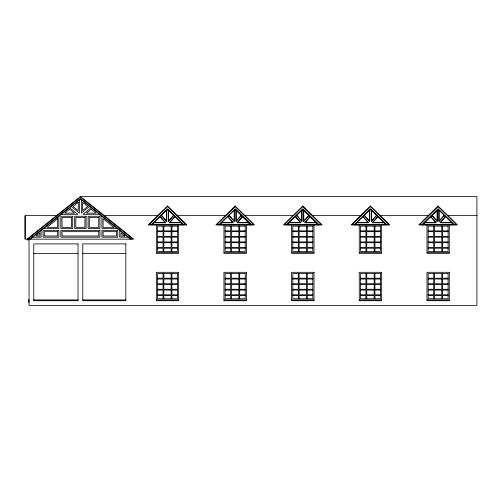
<?xml version="1.0" encoding="UTF-8"?>
<svg xmlns="http://www.w3.org/2000/svg" width="502" height="502" viewBox="0 0 502 502"><rect width="100%" height="100%" fill="white"/><g stroke="black" fill="none" stroke-linecap="round" stroke-linejoin="round"><path stroke-width="0.75" d="M241.198 215.264L236.153 221.093L236.153 210.288M242.61 216.651L237.459 222.599L248.641 222.599M308.837 215.264L303.798 221.087L303.798 210.294M310.249 216.651L305.103 222.593L316.273 222.593M173.598 215.27L168.521 221.093L168.521 210.294M175.003 216.651L169.833 222.593L181.065 222.593M376.513 215.27L371.436 221.093L371.436 210.294M377.924 216.651L372.741 222.593L383.992 222.593M444.157 215.27L439.081 221.093L439.081 210.288M445.569 216.651L440.386 222.599L451.631 222.599M438.095 209.321L422.238 224.959L438.095 209.321L454.04 224.959M151.591 224.959L167.536 209.328L183.481 224.959M219.211 224.959L235.168 209.315L251.031 224.959L235.168 209.315M286.862 224.959L302.813 209.321L318.67 224.959L302.813 209.321M354.5 224.959L370.445 209.321L386.402 224.959M80.395 196.546L27.07 239.165L27.466 239.95L29.047 239.95L29.047 305.454L476.9 305.454L476.9 196.546L80.395 196.546L133.733 239.165L25.1 239.165L25.1 215.49L56.695 215.49M30.233 239.165L80.395 199.074L130.57 239.165M89.626 206.454L81.38 213.043L81.38 199.859M91.207 207.715L82.962 214.304L99.459 214.304M61.338 214.304L77.829 214.304L69.583 207.715M104.102 215.49L157.873 215.49M177.2 215.49L225.505 215.49M244.832 215.49L293.149 215.49M312.476 215.49L360.787 215.49M380.114 215.49L428.432 215.49M447.753 215.49L476.9 215.49M25.1 216.023L25.1 238.77M154.007 222.593L165.24 222.593L160.063 216.651M221.614 222.599L232.872 222.599L227.682 216.651M289.271 222.593L300.516 222.593L295.333 216.651M356.909 222.593L368.154 222.593L362.971 216.651M424.629 222.599L435.799 222.599L430.66 216.657M43.561 228.51L58.866 228.51L58.866 216.274M117.236 228.51L101.925 228.51L101.925 216.274M157.534 230.876L163.056 230.876L163.056 226.138M177.444 230.876L171.922 230.876L171.922 226.138M225.134 230.876L230.656 230.876L230.656 226.138M245.208 230.876L239.68 230.876L239.68 226.138M292.798 230.876L298.326 230.876L298.326 226.138M312.821 230.876L307.299 230.876L307.299 226.138M360.436 230.876L365.958 230.876L365.958 226.138M380.472 230.876L374.944 230.876L374.944 226.138M428.168 230.876L433.697 230.876L433.697 226.138M448.104 230.876L442.582 230.876L442.582 226.138M157.534 231.667L163.056 231.667L163.056 236.398L157.534 236.398M177.444 231.667L171.922 231.667L171.922 236.398L177.444 236.398M225.134 231.667L230.656 231.667L230.656 236.398L225.134 236.398M245.208 231.667L239.68 231.667L239.68 236.398L245.208 236.398M292.798 231.667L298.326 231.667L298.326 236.398L292.798 236.398M312.821 231.667L307.299 231.667L307.299 236.398L312.821 236.398M360.436 231.667L365.958 231.667L365.958 236.398L360.436 236.398M380.472 231.667L374.944 231.667L374.944 236.398L380.472 236.398M428.168 231.667L433.697 231.667L433.697 236.398L428.168 236.398M448.104 231.667L442.582 231.667L442.582 236.398L448.104 236.398M32.699 237.189L41.095 237.189L41.095 230.481M128.098 237.189L119.702 237.189L119.702 230.481M157.534 237.189L163.056 237.189L163.056 241.926L157.534 241.926M177.444 237.189L171.922 237.189L171.922 241.926L177.444 241.926M225.134 237.189L230.656 237.189L230.656 241.926L225.134 241.926M245.208 237.189L239.68 237.189L239.68 241.926L245.208 241.926M292.798 237.189L298.326 237.189L298.326 241.926L292.798 241.926M312.821 237.189L307.299 237.189L307.299 241.926L312.821 241.926M360.436 237.189L365.958 237.189L365.958 241.926L360.436 241.926M380.472 237.189L374.944 237.189L374.944 241.926L380.472 241.926M428.168 237.189L433.697 237.189L433.697 241.926L428.168 241.926M448.104 237.189L442.582 237.189L442.582 241.926L448.104 241.926M157.534 242.711L163.056 242.711L163.056 247.448L157.534 247.448M177.444 242.711L171.922 242.711L171.922 247.448L177.444 247.448M225.134 242.711L230.656 242.711L230.656 247.448L225.134 247.448M245.208 242.711L239.68 242.711L239.68 247.448L245.208 247.448M292.798 242.711L298.326 242.711L298.326 247.448L292.798 247.448M312.821 242.711L307.299 242.711L307.299 247.448L312.821 247.448M360.436 242.711L365.958 242.711L365.958 247.448L360.436 247.448M380.472 242.711L374.944 242.711L374.944 247.448L380.472 247.448M428.168 242.711L433.697 242.711L433.697 247.448L428.168 247.448M448.104 242.711L442.582 242.711L442.582 247.448L448.104 247.448M157.534 248.239L163.056 248.239L163.056 251.402M177.444 248.239L171.922 248.239L171.922 251.402M225.134 248.239L230.656 248.239L230.656 251.402M245.208 248.239L239.68 248.239L239.68 251.402M292.798 248.239L298.326 248.239L298.326 251.402M312.821 248.239L307.299 248.239L307.299 251.402M360.436 248.239L365.958 248.239L365.958 251.402M380.472 248.239L374.944 248.239L374.944 251.402M428.168 248.239L433.697 248.239L433.697 251.402M448.104 248.239L442.582 248.239L442.582 251.402M156.348 252.588L178.63 252.588M223.948 252.588L246.388 252.588M291.618 252.588L314.007 252.588M359.25 252.588L381.652 252.588M426.989 252.588L449.29 252.588M33.778 253.372L78.03 253.372M82.767 253.366L125.826 253.366M157.534 278.227L163.056 278.227L163.056 273.496M177.444 278.227L171.922 278.227L171.922 273.496M225.134 278.227L230.656 278.227L230.656 273.496M245.208 278.227L239.68 278.227L239.68 273.496M292.798 278.227L298.326 278.227L298.326 273.502M312.821 278.227L307.299 278.227L307.299 273.502M360.436 278.227L365.958 278.227L365.958 273.496M380.472 278.227L374.944 278.227L374.944 273.496M428.168 278.227L433.697 278.227L433.697 273.483M448.104 278.227L442.582 278.227L442.582 273.483M157.534 279.018L163.056 279.018L163.056 283.755L157.534 283.755M177.444 279.018L171.922 279.018L171.922 283.755L177.444 283.755M225.134 279.018L230.656 279.018L230.656 283.755L225.134 283.755M245.208 279.018L239.68 279.018L239.68 283.755L245.208 283.755M292.798 279.018L298.326 279.018L298.326 283.755L292.798 283.755M312.821 279.018L307.299 279.018L307.299 283.755L312.821 283.755M360.436 279.018L365.958 279.018L365.958 283.755L360.436 283.755M380.472 279.018L374.944 279.018L374.944 283.755L380.472 283.755M428.168 279.018L433.697 279.018L433.697 283.755L428.168 283.755M448.104 279.018L442.582 279.018L442.582 283.755L448.104 283.755M157.534 284.54L163.056 284.54L163.056 289.277L157.534 289.277M177.444 284.54L171.922 284.54L171.922 289.277L177.444 289.277M225.134 284.54L230.656 284.54L230.656 289.277L225.134 289.277M245.208 284.54L239.68 284.54L239.68 289.277L245.208 289.277M292.798 284.54L298.326 284.54L298.326 289.277L292.798 289.277M312.821 284.54L307.299 284.54L307.299 289.277L312.821 289.277M360.436 284.54L365.958 284.54L365.958 289.277L360.436 289.277M380.472 284.54L374.944 284.54L374.944 289.277L380.472 289.277M428.168 284.54L433.697 284.54L433.697 289.277L428.168 289.277M448.104 284.54L442.582 284.54L442.582 289.277L448.104 289.277M157.534 290.068L163.056 290.068L163.056 294.799L157.534 294.799M177.444 290.068L171.922 290.068L171.922 294.799L177.444 294.799M225.134 290.068L230.656 290.068L230.656 294.799L225.134 294.799M245.208 290.068L239.68 290.068L239.68 294.799L245.208 294.799M292.798 290.068L298.326 290.068L298.326 294.799L292.798 294.799M312.821 290.068L307.299 290.068L307.299 294.799L312.821 294.799M360.436 290.068L365.958 290.068L365.958 294.799L360.436 294.799M380.472 290.068L374.944 290.068L374.944 294.799L380.472 294.799M428.168 290.068L433.697 290.068L433.697 294.799L428.168 294.799M448.104 290.068L442.582 290.068L442.582 294.799L448.104 294.799M157.534 295.59L163.056 295.59L163.056 298.746M177.444 295.59L171.922 295.59L171.922 298.746M225.134 295.59L230.656 295.59L230.656 298.746M245.208 295.59L239.68 295.59L239.68 298.746M292.798 295.59L298.326 295.59L298.326 298.746M312.821 295.59L307.299 295.59L307.299 298.746M360.436 295.59L365.958 295.59L365.958 298.746M380.472 295.59L374.944 295.59L374.944 298.746M428.168 295.59L433.697 295.59L433.697 298.746M448.104 295.59L442.582 295.59L442.582 298.746M29.047 299.707L28.652 299.707L28.652 300.717L29.047 300.717M33.778 299.926L78.03 299.926M82.767 299.926L125.826 299.926M156.348 299.926L178.63 299.926M223.948 299.926L246.388 299.926M291.618 299.926L314.007 299.926M359.25 299.926L381.652 299.926M426.989 299.926L449.29 299.926M29.047 301.507L28.652 301.507L28.652 302.298L29.047 302.298M71.165 206.454L79.41 213.043L79.41 199.859M296.745 215.27L301.821 221.093L301.821 210.294M229.094 215.27L234.183 221.1L234.183 210.282M364.383 215.27L369.459 221.093L369.459 210.294M161.475 215.27L166.551 221.093L166.551 210.294M432.065 215.264L437.104 221.087L437.104 210.294M449.29 224.959L449.29 253.378L426.989 253.378L426.989 224.959M441.791 226.138L441.791 230.876L434.481 230.876L434.481 226.138M441.791 251.402L441.791 248.239L434.481 248.239L434.481 251.402M441.791 273.483L441.791 278.227L434.481 278.227L434.481 273.483M441.791 298.746L441.791 295.59L434.481 295.59L434.481 298.746M381.652 224.959L381.652 253.378L359.25 253.378L359.25 224.959M374.159 226.138L374.159 230.876L366.749 230.876L366.749 226.138M374.159 251.402L374.159 248.239L366.749 248.239L366.749 251.402M374.159 273.496L374.159 278.227L366.749 278.227L366.749 273.496M374.159 298.746L374.159 295.59L366.749 295.59L366.749 298.746M314.007 224.959L314.007 253.378L291.618 253.378L291.618 224.959M306.509 226.138L306.509 230.876L299.11 230.876L299.11 226.138M306.509 251.402L306.509 248.239L299.11 248.239L299.11 251.402M306.509 273.502L306.509 278.227L299.11 278.227L299.11 273.502M306.509 298.746L306.509 295.59L299.11 295.59L299.11 298.746M246.388 224.959L246.388 253.378L223.948 253.378L223.948 224.959M238.889 226.138L238.889 230.876L231.447 230.876L231.447 226.138M238.889 251.402L238.889 248.239L231.447 248.239L231.447 251.402M238.889 273.496L238.889 278.227L231.447 278.227L231.447 273.496M238.889 298.746L238.889 295.59L231.447 295.59L231.447 298.746M178.63 224.959L178.63 253.378L156.348 253.378L156.348 224.959M171.132 226.138L171.132 230.876L163.847 230.876L163.847 226.138M171.132 251.402L171.132 248.239L163.847 248.239L163.847 251.402M171.132 273.496L171.132 278.227L163.847 278.227L163.847 273.496M171.132 298.746L171.132 295.59L163.847 295.59L163.847 298.746M241.211 215.553L235.959 221.627L235.959 210.369L235.168 209.591L234.378 210.363L234.378 221.627L229.088 215.553L227.958 216.663L233.304 222.8L221.696 222.8L219.694 224.758L250.554 224.758L248.565 222.8L237.026 222.8L242.34 216.663L241.211 215.553M308.849 215.553L303.597 221.62L303.597 210.382L302.813 209.604L302.022 210.376L302.022 221.62L296.732 215.553L295.603 216.663L300.949 222.794L289.353 222.794L287.345 224.758L318.186 224.758L316.191 222.794L304.67 222.794L309.979 216.663L308.849 215.553M173.604 215.559L168.327 221.62L168.327 210.382L167.536 209.604L166.746 210.382L166.746 221.614L161.462 215.559L160.333 216.663L165.673 222.788L154.089 222.788L152.075 224.758L182.998 224.758L180.984 222.788L169.394 222.788L174.734 216.663L173.604 215.559M376.525 215.559L371.235 221.62L371.235 210.376L370.445 209.604L369.66 210.376L369.66 221.62L364.37 215.553L363.241 216.663L368.587 222.794L356.991 222.794L354.983 224.758L385.919 224.758L383.911 222.794L372.308 222.794L377.655 216.663L376.525 215.559M444.17 215.553L438.88 221.62L438.88 210.376L438.095 209.598L437.305 210.376L437.305 221.62L432.053 215.553L430.929 216.663L436.232 222.794L424.711 222.794L422.715 224.758L453.557 224.758L451.549 222.794L439.953 222.794L445.299 216.663L444.17 215.553M424.272 222.317L422.069 224.563L419.735 224.563L438.095 206.567L456.443 224.563L454.197 224.563L438.095 208.769L424.272 222.317M167.536 206.015L148.215 224.959L186.857 224.959L167.536 206.015M167.536 206.567L149.182 224.563L151.435 224.563L167.536 208.776L183.644 224.563L185.891 224.563L167.536 206.567M235.168 206.015L215.847 224.959L254.495 224.959L235.168 206.015M235.168 206.567L216.814 224.563L219.048 224.563L235.168 208.763L251.201 224.563L253.529 224.563L235.168 206.567M302.813 206.015L283.486 224.959L322.14 224.959L302.813 206.015M302.813 206.567L284.452 224.563L286.698 224.563L302.813 208.769L318.839 224.563L321.173 224.563L302.813 206.567M370.445 206.015L351.13 224.959L389.778 224.959L370.445 206.015M370.445 206.567L352.097 224.563L354.343 224.563L370.445 208.769L386.565 224.563L388.812 224.563L370.445 206.567M438.095 206.015L418.768 224.959L457.41 224.959L438.095 206.015M80.395 197.054L28.2 238.77L30.095 238.77L80.395 198.566L130.708 238.77L132.603 238.77L80.395 197.054M39.909 232.941L36.081 236.003L39.909 236.003L39.909 232.941M57.686 218.74L46.943 227.324L57.686 227.324L57.686 218.74M69.583 209.227L64.714 213.118L74.453 213.118L69.583 209.227M78.224 202.325L73.06 206.454L78.224 210.576L78.224 202.325M87.731 206.454L82.566 210.583L82.566 202.325L87.731 206.454M91.207 209.227L86.338 213.118L96.077 213.118L91.207 209.227M72.702 216.274L60.842 216.274L60.842 228.51L72.702 228.51L72.702 216.274M86.118 216.274L74.679 216.274L74.679 228.51L86.118 228.51L86.118 216.274M99.954 216.274L88.088 216.274L88.088 228.51L99.954 228.51L99.954 216.274M71.522 217.46L62.028 217.46L62.028 227.324L71.522 227.324L71.522 217.46M84.932 217.46L75.858 217.46L75.858 227.324L84.932 227.324L84.932 217.46M98.768 217.46L89.274 217.46L89.274 227.324L98.768 227.324L98.768 217.46M177.444 226.138L157.534 226.138L157.534 251.402L177.444 251.402L177.444 226.138M245.208 226.138L225.134 226.138L225.134 251.402L245.208 251.402L245.208 226.138M312.821 226.138L292.798 226.138L292.798 251.402L312.821 251.402L312.821 226.138M380.472 226.138L360.436 226.138L360.436 251.402L380.472 251.402L380.472 226.138M448.104 226.138L428.168 226.138L428.168 251.402L448.104 251.402L448.104 226.138M113.86 227.324L103.111 227.324L103.111 218.74L113.86 227.324M58.866 230.481L43.065 230.481L43.065 237.189L58.866 237.189L58.866 230.481M99.954 230.481L60.842 230.481L60.842 237.189L99.954 237.189L99.954 230.481M117.732 230.481L101.925 230.481L101.925 237.189L117.732 237.189L117.732 230.481M57.686 231.667L44.251 231.667L44.251 236.003L57.686 236.003L57.686 231.667M98.768 231.667L62.028 231.667L62.028 236.003L98.768 236.003L98.768 231.667M116.546 231.667L103.111 231.667L103.111 236.003L116.546 236.003L116.546 231.667M171.132 231.667L163.847 231.667L163.847 236.398L171.132 236.398L171.132 231.667M238.889 231.667L231.447 231.667L231.447 236.398L238.889 236.398L238.889 231.667M306.509 231.667L299.11 231.667L299.11 236.398L306.509 236.398L306.509 231.667M374.159 231.667L366.749 231.667L366.749 236.398L374.159 236.398L374.159 231.667M441.791 231.667L434.481 231.667L434.481 236.398L441.791 236.398L441.791 231.667M124.722 236.003L120.888 236.003L120.888 232.941L124.722 236.003M171.132 237.189L163.847 237.189L163.847 241.926L171.132 241.926L171.132 237.189M238.889 237.189L231.447 237.189L231.447 241.926L238.889 241.926L238.889 237.189M306.509 237.189L299.11 237.189L299.11 241.926L306.509 241.926L306.509 237.189M374.159 237.189L366.749 237.189L366.749 241.926L374.159 241.926L374.159 237.189M441.791 237.189L434.481 237.189L434.481 241.926L441.791 241.926L441.791 237.189M171.132 242.711L163.847 242.711L163.847 247.448L171.132 247.448L171.132 242.711M238.889 242.711L231.447 242.711L231.447 247.448L238.889 247.448L238.889 242.711M306.509 242.711L299.11 242.711L299.11 247.448L306.509 247.448L306.509 242.711M374.159 242.711L366.749 242.711L366.749 247.448L374.159 247.448L374.159 242.711M441.791 242.711L434.481 242.711L434.481 247.448L441.791 247.448L441.791 242.711M78.03 243.897L33.778 243.897L33.778 300.717L78.03 300.717L78.03 243.897M125.826 243.897L82.767 243.897L82.767 300.717L125.826 300.717L125.826 243.897M178.63 272.316L156.348 272.316L156.348 300.717L178.63 300.717L178.63 272.316M246.388 272.316L223.948 272.316L223.948 300.717L246.388 300.717L246.388 272.316M314.007 272.316L291.618 272.316L291.618 300.717L314.007 300.717L314.007 272.316M381.652 272.31L359.25 272.31L359.25 300.717L381.652 300.717L381.652 272.31M449.29 272.297L426.989 272.297L426.989 300.717L449.29 300.717L449.29 272.297M177.444 273.496L157.534 273.496L157.534 298.746L177.444 298.746L177.444 273.496M245.208 273.496L225.134 273.496L225.134 298.746L245.208 298.746L245.208 273.496M312.821 273.502L292.798 273.502L292.798 298.746L312.821 298.746L312.821 273.502M380.472 273.496L360.436 273.496L360.436 298.746L380.472 298.746L380.472 273.496M448.104 273.483L428.168 273.483L428.168 298.746L448.104 298.746L448.104 273.483M171.132 279.018L163.847 279.018L163.847 283.755L171.132 283.755L171.132 279.018M238.889 279.018L231.447 279.018L231.447 283.755L238.889 283.755L238.889 279.018M306.509 279.018L299.11 279.018L299.11 283.755L306.509 283.755L306.509 279.018M374.159 279.018L366.749 279.018L366.749 283.755L374.159 283.755L374.159 279.018M441.791 279.018L434.481 279.018L434.481 283.755L441.791 283.755L441.791 279.018M171.132 284.54L163.847 284.54L163.847 289.277L171.132 289.277L171.132 284.54M238.889 284.54L231.447 284.54L231.447 289.277L238.889 289.277L238.889 284.54M306.509 284.54L299.11 284.54L299.11 289.277L306.509 289.277L306.509 284.54M374.159 284.54L366.749 284.54L366.749 289.277L374.159 289.277L374.159 284.54M441.791 284.54L434.481 284.54L434.481 289.277L441.791 289.277L441.791 284.54M171.132 290.068L163.847 290.068L163.847 294.799L171.132 294.799L171.132 290.068M238.889 290.068L231.447 290.068L231.447 294.799L238.889 294.799L238.889 290.068M306.509 290.068L299.11 290.068L299.11 294.799L306.509 294.799L306.509 290.068M374.159 290.068L366.749 290.068L366.749 294.799L374.159 294.799L374.159 290.068M441.791 290.068L434.481 290.068L434.481 294.799L441.791 294.799L441.791 290.068"/></g></svg>
